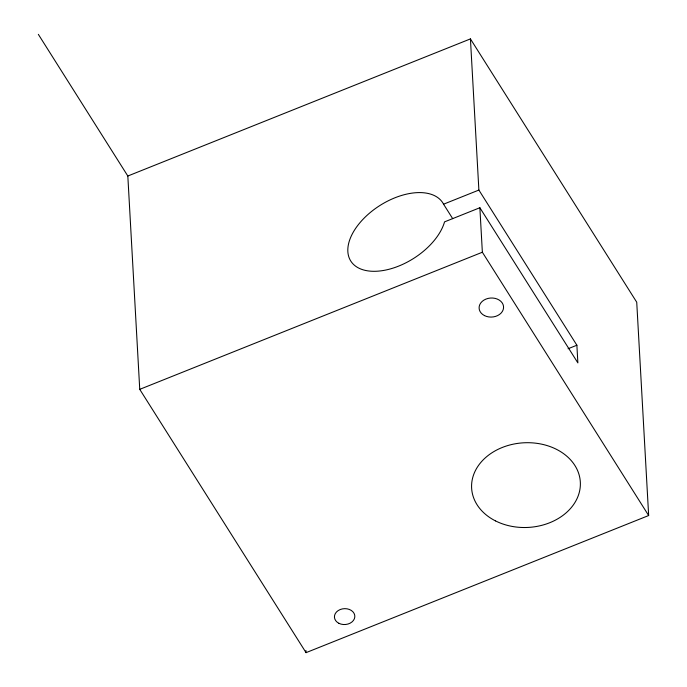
<?xml version="1.0" encoding="UTF-8"?>
<svg xmlns="http://www.w3.org/2000/svg" width="687" height="687" viewBox="0 0 687 687"><rect width="100%" height="100%" fill="white"/><g stroke="black" fill="none" stroke-linecap="round" stroke-linejoin="round"><path stroke-width="1.03" d="M127.825 176.018L470.432 38.901L636.729 302.203L648.657 515.533L306.05 652.65L139.744 389.349L127.825 176.018L38.343 34.35M478.882 190.059L576.882 345.226L577.87 362.891L479.869 207.732L444.549 221.867A54.436 31.37 -32.3 0 1 370.276 271.15A54.436 31.37 -32.3 0 1 367.15 215.229A54.436 31.37 -32.3 0 1 443.562 204.194L478.882 190.059L470.432 38.901M139.744 389.349L482.36 252.232L479.869 207.732M568.055 348.756L576.882 345.226M482.36 252.232L648.657 515.533M443.562 204.194L452.699 218.664M305.93 650.52L306.05 652.65M495.464 520.883A54.436 42.371 -3.2 0 0 580.24 486.954A54.436 42.371 -3.2 0 0 502.214 447.495A54.436 42.371 -3.2 0 0 495.464 520.883M484.472 315.591A12.246 9.532 -3.2 0 0 503.545 307.956A12.246 9.532 -3.2 0 0 485.992 299.077A12.246 9.532 -3.2 0 0 484.472 315.591M338.914 623.315A10.211 7.943 -3.2 0 0 354.81 616.952A10.211 7.943 -3.2 0 0 340.177 609.549A10.211 7.943 -3.2 0 0 338.914 623.315"/></g></svg>
